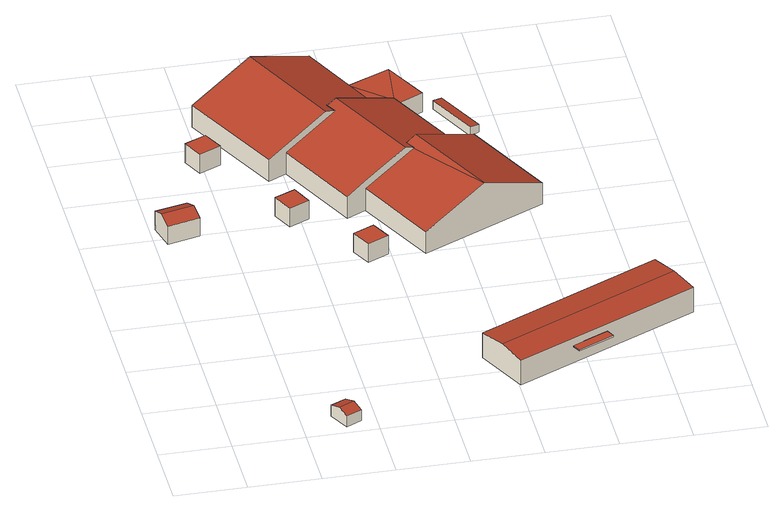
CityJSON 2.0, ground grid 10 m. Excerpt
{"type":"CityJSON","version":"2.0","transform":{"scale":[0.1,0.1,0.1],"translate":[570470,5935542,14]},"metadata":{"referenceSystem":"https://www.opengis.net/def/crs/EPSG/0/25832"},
"CityObjects":{
"building1":{"type":"Building","attributes":{"Grundfläche 2D":"8.233566","Grundhöhe NN":"15.643"},"geometry":[{"type":"Solid","lod":"3","boundaries":[[[[0,1,2,3]],[[4,0,3,5]],[[5,3,2,6,7]],[[4,5,7,8]],[[1,0,4,8,9]],[[2,1,9,6]],[[7,6,9,8]]]],"semantics":{"surfaces":[{"type":"RoofSurface"},{"type":"WallSurface"},{"type":"GroundSurface"}],"values":[[0,0,1,1,1,1,2]]}}]},
"building2":{"type":"Building","attributes":{"Grundfläche 2D":"18.614530","Grundhöhe NN":"14.945"},"geometry":[{"type":"Solid","lod":"3","boundaries":[[[[10,11,12,13]],[[14,11,10,15]],[[13,12,16,17]],[[15,10,13,17,18]],[[14,15,18,19]],[[16,12,11,14,19]],[[18,17,16,19]]]],"semantics":{"surfaces":[{"type":"RoofSurface"},{"type":"WallSurface"},{"type":"GroundSurface"}],"values":[[0,0,1,1,1,1,2]]}}]},
"building3":{"type":"Building","attributes":{"Grundfläche 2D":"10.736206","Grundhöhe NN":"15.361"},"geometry":[{"type":"Solid","lod":"3","boundaries":[[[[20,21,22,23]],[[24,25,23,22]],[[25,26,20,23]],[[26,27,21,20]],[[27,24,22,21]],[[27,26,25,24]]]],"semantics":{"surfaces":[{"type":"RoofSurface"},{"type":"WallSurface"},{"type":"GroundSurface"}],"values":[[0,1,1,1,1,2]]}}]},
"building4":{"type":"Building","attributes":{"Grundfläche 2D":"10.205416","Grundhöhe NN":"15.479"},"geometry":[{"type":"Solid","lod":"3","boundaries":[[[[28,29,30,31]],[[32,33,31,30]],[[33,34,28,31]],[[34,35,29,28]],[[35,32,30,29]],[[35,34,33,32]]]],"semantics":{"surfaces":[{"type":"RoofSurface"},{"type":"WallSurface"},{"type":"GroundSurface"}],"values":[[0,1,1,1,1,2]]}}]},
"building5":{"type":"Building","attributes":{"Grundfläche 2D":"10.593605","Grundhöhe NN":"15.545"},"geometry":[{"type":"Solid","lod":"3","boundaries":[[[[36,37,38,39]],[[40,41,39,38]],[[41,42,36,39]],[[42,43,37,36]],[[43,40,38,37]],[[43,42,41,40]]]],"semantics":{"surfaces":[{"type":"RoofSurface"},{"type":"WallSurface"},{"type":"GroundSurface"}],"values":[[0,1,1,1,1,2]]}}]},
"building6":{"type":"Building","attributes":{"Grundfläche 2D":"880.290156","Grundhöhe NN":"15.795"},"geometry":[{"type":"Solid","lod":"3","boundaries":[[[[44,45,46]],[[47,45,44]],[[48,47,44,49]],[[50,51,52,53,54]],[[55,56,57,54,53]],[[54,58,59,60,50]],[[61,62,63,64,65,66,67,68]],[[63,69,70,51,71,72,73,64]],[[74,75,76,77,78]],[[79,80,65,81,82,76,75]],[[48,49,83,84]],[[47,48,84,85]],[[45,47,85,86]],[[57,56,87,88]],[[58,54,57,88,89]],[[59,58,89,90]],[[51,50,60,59,90,91,71]],[[53,69,63,62,61,92,87,56,55]],[[69,53,52,70]],[[52,51,70]],[[44,72,71,91,83,49]],[[65,64,73,72,44,46,81]],[[61,68,93,92]],[[67,79,75,74,78,94,93,68]],[[79,67,66,80]],[[66,65,80]],[[95,82,81,46,45,86]],[[77,76,82,95,96]],[[78,77,96,94]],[[84,83,91,90,89,88,87,92,93,94,96,95,86,85]]]],"semantics":{"surfaces":[{"type":"RoofSurface"},{"type":"WallSurface"},{"type":"GroundSurface"}],"values":[[0,0,0,0,0,0,0,0,0,0,1,1,1,1,1,1,1,1,1,1,1,1,1,1,1,1,1,1,1,2]]}}]},
"building7":{"type":"Building","attributes":{"Grundfläche 2D":"240.273210","Grundhöhe NN":"15.816"},"children":["building7-1"],"geometry":[{"type":"Solid","lod":"3","boundaries":[[[[97,98,99,100]],[[99,98,101,102,103]],[[97,100,104,105]],[[101,98,97,105,106]],[[102,101,106,107,103]],[[104,100,99,103,107]],[[106,105,104,107]]]],"semantics":{"surfaces":[{"type":"RoofSurface"},{"type":"WallSurface"},{"type":"GroundSurface"}],"values":[[0,0,1,1,1,1,2]]}}]},
"building7-1":{"type":"BuildingInstallation","parents":["building7"],"geometry":[{"type":"MultiSurface","lod":"3","boundaries":[[[108,109,110,111]],[[112,113,111,110]],[[113,114,108,111]],[[114,115,109,108]],[[115,112,110,109]],[[115,114,113,112]]],"semantics":{"surfaces":[{"type":"RoofSurface"},{"type":"WallSurface"},{"type":"OuterCeilingSurface"}],"values":[0,1,1,1,1,2]}}]},
"building8":{"type":"Building","attributes":{"Grundfläche 2D":"11.100361","Grundhöhe NN":"15.795"},"geometry":[{"type":"Solid","lod":"3","boundaries":[[[[116,117,118,119]],[[120,121,119,118]],[[121,122,116,119]],[[122,123,117,116]],[[123,120,118,117]],[[123,122,121,120]]]],"semantics":{"surfaces":[{"type":"RoofSurface"},{"type":"WallSurface"},{"type":"GroundSurface"}],"values":[[0,1,1,1,1,2]]}}]}
},
"vertices":[
[148,18,38],[155,3,33],[177,14,33],[170,29,38],[140,33,33],[162,44,33],[177,14,16],[162,44,16],[140,33,16],[155,3,16],
[58,516,46],[12,505,46],[17,487,38],[62,498,38],[8,526,38],[53,536,38],[17,487,9],[62,498,9],[53,536,9],[8,526,9],
[92,637,44],[122,651,44],[108,680,44],[78,666,44],[108,680,14],[78,666,14],[92,637,14],[122,651,14],
[181,486,44],[209,500,44],[196,529,44],[167,516,44],[196,529,15],[167,516,15],[181,486,15],[209,500,15],
[264,382,44],[294,396,44],[280,425,44],[250,411,44],[280,425,15],[250,411,15],[264,382,15],[294,396,15],
[367,705,48],[314,748,50],[340,692,48],[375,778,48],[407,713,48],[371,696,48],[365,557,90],[352,550,84],[350,550,83],[358,535,83],[429,425,90],[345,529,78],[285,500,52],[342,383,52],[516,466,51],[452,599,51],[425,586,63],[258,486,52],[285,500,64],[345,529,90],[280,663,90],[267,657,84],[266,657,84],[274,642,84],[201,606,52],[358,535,84],[350,550,84],[425,586,51],[367,705,51],[340,692,63],[201,606,63],[261,635,90],[190,783,90],[103,741,52],[175,593,52],[274,642,85],[266,657,85],[340,692,52],[278,825,52],[371,696,18],[407,713,18],[375,778,18],[314,748,18],[285,500,18],[342,383,18],[516,466,18],[452,599,18],[425,586,18],[258,486,18],[201,606,18],[175,593,18],[278,825,18],[103,741,18],
[363,125,57],[382,87,61],[639,211,61],[621,249,57],[399,50,57],[528,111,57],[657,173,57],[621,249,18],[363,125,18],[399,50,18],[657,173,18],
[483,75,46],[534,99,46],[528,111,46],[477,87,46],[528,111,44],[477,87,44],[483,75,44],[534,99,44],
[470,651,30],[435,723,30],[422,717,32],[457,645,32],[422,717,18],[457,645,18],[470,651,18],[435,723,18]
]}
